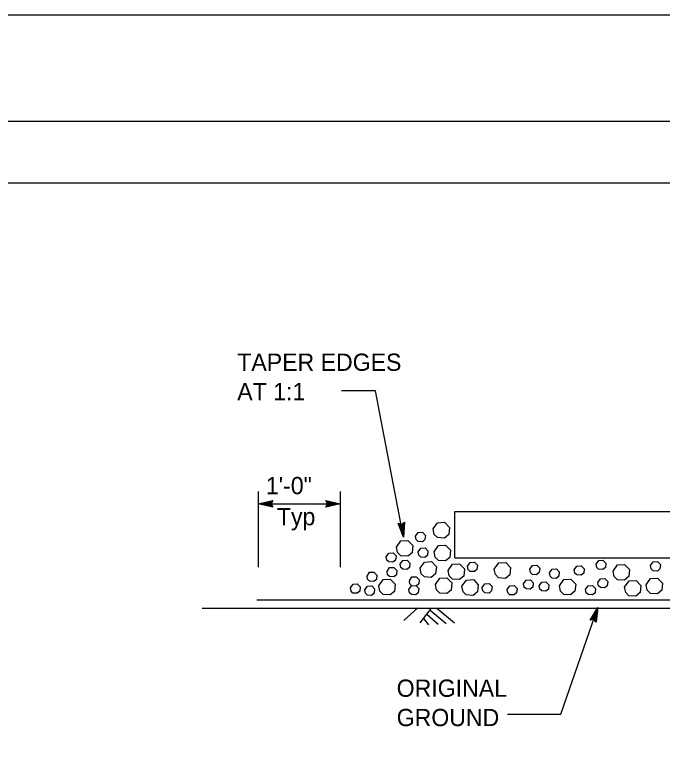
# Model space of a CAD drawing. Extents: x -894 to 866, y -472 to 714.
# Drawn here: x -271.9 to -9.1, y 408.3 to 713.6 of the extents above; entities that cross this region are included whole.
import ezdxf

# ---------------------------------------------------------------- set-up
doc = ezdxf.new("R2010")
doc.units = 0
for name, color, linetype in [('border_PLOTTING-ELEMENTS', 7, 'Continuous'), ('border_rw_22x34_Cut_Lines', 7, 'Continuous'), ('border_SHEET', 7, 'Continuous'), ('rd_PROFILE-OG', 7, 'Continuous'), ('temp_CONSTRUCTION', 7, 'Continuous'), ('temp_CONSTRUCTION-anno', 7, 'Continuous')]:
    doc.layers.add(name, color=color, linetype=linetype)

msp = doc.modelspace()

# ---------------------------------------------------------------- linework, layer by layer
at = {"layer": 'border_PLOTTING-ELEMENTS'}
for points in [[(-894.04, -472.44), (865.96, -472.44), (865.96, 713.56), (-894.04, 713.56)], [(-864.04, 670.56), (835.96, 670.56), (835.96, -429.44), (-864.04, -429.44)]]:
    msp.add_lwpolyline(points, close=True, dxfattribs=at)
at = {"layer": 'border_rw_22x34_Cut_Lines'}
msp.add_lwpolyline([(-864.04, 670.56), (835.96, 670.56), (835.96, -429.44), (-864.04, -429.44)], close=True, dxfattribs=at)
at = {"layer": 'border_SHEET'}
msp.add_line((-814.04, 645.56), (810.96, 645.56), dxfattribs=at)
at = {"layer": 'rd_PROFILE-OG'}
for p, q in [((-108.46, 473.19), (-114.17, 468.12)), ((-114.17, 473.18), (-74.17, 473.18)), ((-103.06, 473.15), (-107.76, 467.17)), ((-100.86, 473.13), (-93.66, 467.2)), ((-104.7, 470.61), (-100.3, 466.6)), ((-103.52, 472.26), (-97.08, 466.95)), ((-106.26, 468.89), (-104.2, 466.36))]:
    msp.add_line(p, q, dxfattribs=at)
at = {"layer": 'temp_CONSTRUCTION'}
for p, q in [((-93.49, 493.46), (-93.49, 512.28)), ((-93.49, 512.28), (259.81, 512.28)), ((-93.49, 493.46), (63.9, 493.46)), ((-173.82, 476.51), (63.17, 476.51)), ((-196.01, 473.18), (62.06, 473.18))]:
    msp.add_line(p, q, dxfattribs=at)
for points in [[(-102.28, 505.24), (-100.49, 507.77), (-97.65, 507.94), (-95.67, 505.88), (-95.95, 503.01), (-97.71, 501.54), (-100.52, 501.75), (-101.85, 503.03), (-102.28, 505.24)], [(-109.42, 502.25), (-108.35, 503.77), (-106.64, 503.87), (-105.46, 502.64), (-105.63, 500.91), (-106.68, 500.03), (-108.37, 500.16), (-109.16, 500.93), (-109.42, 502.25)], [(-117.18, 497.84), (-115.39, 500.38), (-112.55, 500.54), (-110.57, 498.49), (-110.85, 495.61), (-112.61, 494.15), (-115.42, 494.35), (-116.74, 495.64), (-117.17, 497.84)], [(-108.38, 495.91), (-107.31, 497.43), (-105.6, 497.53), (-104.42, 496.3), (-104.59, 494.57), (-105.64, 493.69), (-107.33, 493.81), (-108.12, 494.58), (-108.38, 495.91)], [(-101.89, 495.93), (-100.11, 498.47), (-97.26, 498.63), (-95.28, 496.58), (-95.57, 493.7), (-97.33, 492.24), (-100.14, 492.44), (-101.46, 493.73), (-101.89, 495.93)], [(-121.33, 493.95), (-120.26, 495.48), (-118.55, 495.57), (-117.36, 494.34), (-117.53, 492.62), (-118.59, 491.74), (-120.28, 491.86), (-121.07, 492.63), (-121.33, 493.95)], [(-115.67, 490.96), (-114.6, 492.48), (-112.9, 492.57), (-111.71, 491.34), (-111.88, 489.62), (-112.94, 488.74), (-114.62, 488.86), (-115.42, 489.63), (-115.67, 490.96)], [(-107.61, 489.27), (-105.83, 491.81), (-102.98, 491.97), (-101, 489.92), (-101.29, 487.04), (-103.05, 485.58), (-105.86, 485.78), (-107.18, 487.06), (-107.61, 489.27)], [(-88.34, 490.13), (-87.27, 491.66), (-85.56, 491.75), (-84.37, 490.52), (-84.54, 488.8), (-85.6, 487.92), (-87.29, 488.04), (-88.08, 488.81), (-88.34, 490.13)], [(-77.49, 488.9), (-75.71, 491.44), (-72.86, 491.6), (-70.88, 489.55), (-71.17, 486.67), (-72.92, 485.21), (-75.74, 485.42), (-77.06, 486.7), (-77.49, 488.9)], [(-36.23, 490.96), (-35.16, 492.48), (-33.45, 492.57), (-32.27, 491.34), (-32.44, 489.62), (-33.49, 488.74), (-35.18, 488.86), (-35.97, 489.63), (-36.23, 490.96)], [(-14.09, 490.39), (-13.02, 491.91), (-11.31, 492.01), (-10.13, 490.78), (-10.3, 489.05), (-11.35, 488.17), (-13.04, 488.29), (-13.83, 489.06), (-14.09, 490.39)], [(-121.02, 488.01), (-119.95, 489.54), (-118.24, 489.63), (-117.05, 488.4), (-117.23, 486.68), (-118.28, 485.8), (-119.97, 485.92), (-120.76, 486.69), (-121.02, 488.01)], [(-96.24, 488.38), (-94.45, 490.92), (-91.61, 491.08), (-89.63, 489.03), (-89.91, 486.15), (-91.67, 484.69), (-94.48, 484.89), (-95.8, 486.18), (-96.23, 488.38)], [(-63.06, 488.89), (-61.99, 490.41), (-60.28, 490.51), (-59.09, 489.28), (-59.26, 487.55), (-60.32, 486.68), (-62.01, 486.8), (-62.8, 487.57), (-63.06, 488.89)], [(-55.1, 487.43), (-54.03, 488.95), (-52.32, 489.05), (-51.13, 487.82), (-51.3, 486.09), (-52.36, 485.21), (-54.05, 485.34), (-54.84, 486.1), (-55.1, 487.43)], [(-45.05, 488.66), (-43.98, 490.18), (-42.27, 490.28), (-41.08, 489.05), (-41.25, 487.32), (-42.31, 486.45), (-44, 486.57), (-44.79, 487.34), (-45.05, 488.66)], [(-29.28, 488.16), (-27.5, 490.7), (-24.65, 490.86), (-22.67, 488.81), (-22.96, 485.93), (-24.71, 484.47), (-27.53, 484.67), (-28.85, 485.95), (-29.28, 488.16)], [(-129.13, 486.14), (-128.06, 487.66), (-126.35, 487.75), (-125.16, 486.52), (-125.33, 484.8), (-126.39, 483.92), (-128.08, 484.04), (-128.87, 484.81), (-129.13, 486.14)], [(-111.96, 484.26), (-110.89, 485.78), (-109.18, 485.88), (-107.99, 484.65), (-108.16, 482.92), (-109.22, 482.05), (-110.9, 482.17), (-111.7, 482.94), (-111.95, 484.26)], [(-101.33, 482.7), (-99.54, 485.23), (-96.7, 485.4), (-94.72, 483.34), (-95, 480.47), (-96.76, 479), (-99.57, 479.21), (-100.9, 480.49), (-101.33, 482.7)], [(-135.87, 481.35), (-134.8, 482.87), (-133.1, 482.96), (-131.91, 481.73), (-132.08, 480.01), (-133.14, 479.13), (-134.82, 479.25), (-135.62, 480.02), (-135.87, 481.35)], [(-124.35, 482.17), (-122.57, 484.71), (-119.72, 484.87), (-117.74, 482.82), (-118.03, 479.94), (-119.79, 478.48), (-122.6, 478.69), (-123.92, 479.97), (-124.35, 482.17)], [(-112.13, 480.71), (-111.06, 482.23), (-109.35, 482.33), (-108.17, 481.1), (-108.34, 479.37), (-109.39, 478.49), (-111.08, 478.62), (-111.87, 479.39), (-112.13, 480.71)], [(-90.62, 481.98), (-88.83, 484.52), (-85.99, 484.68), (-84.01, 482.63), (-84.29, 479.75), (-86.05, 478.29), (-88.87, 478.49), (-90.19, 479.78), (-90.62, 481.98)], [(-82.39, 481.45), (-81.32, 482.97), (-79.61, 483.07), (-78.42, 481.84), (-78.6, 480.12), (-79.65, 479.24), (-81.34, 479.36), (-82.13, 480.13), (-82.39, 481.45)], [(-72.25, 480.67), (-71.18, 482.2), (-69.47, 482.29), (-68.28, 481.06), (-68.45, 479.34), (-69.51, 478.46), (-71.19, 478.58), (-71.99, 479.35), (-72.24, 480.67)], [(-65.66, 483.01), (-64.59, 484.53), (-62.88, 484.62), (-61.69, 483.39), (-61.86, 481.67), (-62.92, 480.79), (-64.61, 480.91), (-65.4, 481.68), (-65.66, 483.01)], [(-59.34, 482.2), (-58.27, 483.72), (-56.56, 483.82), (-55.37, 482.59), (-55.54, 480.86), (-56.6, 479.98), (-58.29, 480.1), (-59.08, 480.87), (-59.34, 482.2)], [(-51.11, 482.2), (-49.32, 484.73), (-46.48, 484.9), (-44.5, 482.84), (-44.78, 479.97), (-46.54, 478.5), (-49.36, 478.71), (-50.68, 479.99), (-51.11, 482.2)], [(-40.45, 480.71), (-39.38, 482.23), (-37.67, 482.33), (-36.49, 481.1), (-36.66, 479.37), (-37.71, 478.49), (-39.4, 478.62), (-40.19, 479.39), (-40.45, 480.71)], [(-35.47, 483.52), (-34.4, 485.04), (-32.69, 485.14), (-31.51, 483.91), (-31.68, 482.18), (-32.73, 481.31), (-34.42, 481.43), (-35.21, 482.2), (-35.47, 483.52)], [(-24.65, 481.67), (-22.87, 484.21), (-20.02, 484.37), (-18.04, 482.32), (-18.33, 479.44), (-20.09, 477.98), (-22.9, 478.18), (-24.22, 479.47), (-24.65, 481.67)], [(-15.92, 482.57), (-14.13, 485.11), (-11.29, 485.27), (-9.31, 483.22), (-9.59, 480.35), (-11.35, 478.88), (-14.16, 479.09), (-15.49, 480.37), (-15.92, 482.57)], [(-130.01, 480.5), (-128.94, 482.03), (-127.23, 482.12), (-126.04, 480.89), (-126.22, 479.17), (-127.27, 478.29), (-128.96, 478.41), (-129.75, 479.18), (-130.01, 480.5)]]:
    msp.add_lwpolyline(points, dxfattribs=at)
at = {"layer": 'temp_CONSTRUCTION-anno'}
for p, q in [((-125.67, 561.19), (-139.53, 561.19)), ((-114.29, 501.94), (-125.67, 561.19)), ((-173.21, 520.41), (-173.21, 489.69)), ((-139.97, 520.41), (-139.97, 489.69)), ((-173.21, 515.41), (-167.31, 516.72)), ((-171.84, 515.42), (-167.54, 516.37)), ((-170.49, 515.41), (-167.71, 516.03)), ((-167.31, 516.72), (-168.09, 515.41)), ((-167.31, 516.72), (-167.31, 516.72)), ((-145.09, 515.41), (-145.88, 516.73)), ((-145.88, 516.73), (-145.88, 516.73)), ((-145.88, 516.73), (-139.97, 515.41)), ((-145.66, 516.38), (-141.33, 515.41)), ((-145.43, 516.03), (-142.69, 515.42)), ((-173.21, 515.41), (-139.97, 515.41)), ((-167.31, 514.09), (-173.21, 515.41)), ((-173.21, 515.41), (-173.21, 515.41)), ((-167.52, 514.44), (-171.85, 515.41)), ((-167.75, 514.8), (-170.49, 515.41)), ((-169.13, 515.41), (-167.94, 515.67)), ((-167.92, 515.14), (-169.13, 515.41)), ((-168.09, 515.41), (-167.31, 514.09)), ((-167.31, 514.09), (-167.31, 514.09)), ((-139.97, 515.41), (-145.88, 514.1)), ((-145.88, 514.1), (-145.09, 515.41)), ((-145.88, 514.1), (-145.88, 514.1)), ((-141.34, 515.41), (-145.65, 514.46)), ((-142.69, 515.42), (-145.47, 514.8)), ((-145.26, 515.69), (-144.05, 515.42)), ((-144.05, 515.42), (-145.24, 515.15)), ((-139.97, 515.41), (-139.97, 515.41)), ((-114.29, 501.94), (-116.54, 507.56)), ((-116.54, 507.56), (-116.54, 507.56)), ((-116.54, 507.56), (-115.12, 506.99)), ((-114.52, 503.29), (-116.15, 507.39)), ((-114.73, 504.63), (-115.79, 507.27)), ((-114.95, 505.97), (-115.4, 507.1)), ((-115.12, 506.99), (-113.95, 507.98)), ((-114.88, 507.21), (-114.95, 505.97)), ((-114.57, 507.43), (-114.73, 504.63)), ((-114.26, 507.72), (-114.51, 503.28)), ((-113.95, 507.98), (-114.29, 501.94)), ((-113.95, 507.98), (-113.95, 507.98)), ((-114.29, 501.94), (-114.29, 501.94)), ((-50.48, 430.19), (-35.5, 473.42)), ((-38.68, 468.27), (-35.5, 473.42)), ((-35.5, 473.42), (-36.19, 467.41)), ((-35.5, 473.42), (-35.5, 473.42)), ((-38.28, 468.36), (-35.94, 472.13)), ((-37.87, 468.46), (-36.39, 470.85)), ((-36.39, 470.85), (-36.72, 468.02)), ((-35.94, 472.12), (-36.45, 467.74)), ((-37.17, 468.58), (-38.68, 468.27)), ((-38.68, 468.27), (-38.68, 468.27)), ((-37.49, 468.51), (-36.84, 469.56)), ((-36.19, 467.41), (-37.17, 468.58)), ((-36.84, 469.56), (-36.98, 468.35)), ((-36.19, 467.41), (-36.19, 467.41)), ((-72.21, 430.19), (-50.48, 430.19))]:
    msp.add_line(p, q, dxfattribs=at)

# ---------------------------------------------------------------- texts
for s, p in [('TAPER EDGES', (-181.75, 569.33)), ('AT 1:1', (-181.75, 557.43)), ('1\'-0"', (-170.14, 519.32)), ('Typ', (-165.68, 506.72)), ('ORIGINAL', (-117.09, 437.18)), ('GROUND', (-117.09, 425.28))]:
    msp.add_text(s, height=7, dxfattribs=at).set_placement(p)

doc.saveas('drawing.dxf')
